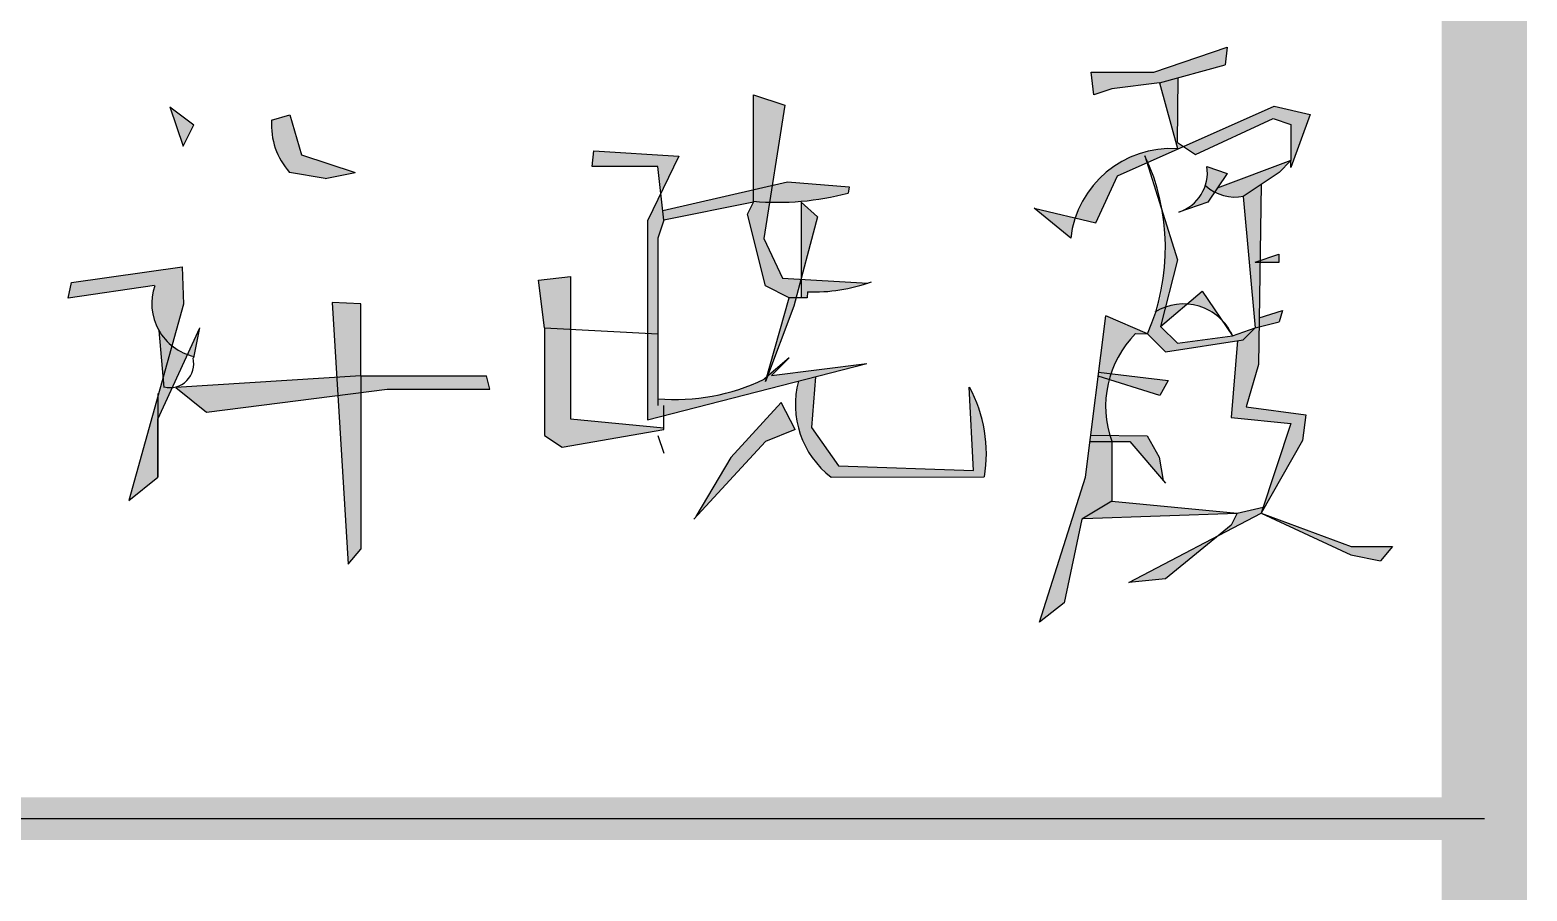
# Model space of a CAD drawing. Extents: x -427546 to -314919, y 698702 to 968782.
# Drawn here: x -355950 to -354196, y 856864 to 857873 of the extents above; entities that cross this region are included whole.
import ezdxf

# ---------------------------------------------------------------- set-up
doc = ezdxf.new("R2010")
doc.units = 0
doc.header["$LTSCALE"] = 1000
doc.header["$MEASUREMENT"] = 0
doc.layers.get('0').update_dxf_attribs({"linetype": 'CONTINUOUS'})
for name, color, linetype in [('PP-PM-TK', 7, 'CONTINUOUS'), ('PUB_TITLE', 4, 'CONTINUOUS'), ('TWT_TITLE', 7, 'CONTINUOUS')]:
    doc.layers.add(name, color=color, linetype=linetype)

msp = doc.modelspace()

# ---------------------------------------------------------------- hatches: boundary and pattern name
h = msp.add_hatch(color=7)
h.paths.add_polyline_path([(-354549.4, 857831.9), (-354547.3, 857852.8), (-354633.3, 857823.2), (-354706.7, 857823.2), (-354703.4, 857796.9), (-354682.4, 857803.9), (-354626.4, 857810.9)])
h.paths.add_polyline_path([(-354604.8, 857816.8), (-354626.4, 857810.9), (-354605.4, 857733.7, 0.339084), (-354725.3, 857652.7), (-354701, 857647), (-354675.6, 857701.9), (-354641, 857717.4), (-354643.5, 857725.5, -0.007958), (-354640.1, 857717.8), (-354598.5, 857736.3), (-354605.4, 857740.9)])
h.paths.add_polyline_path([(-354725.3, 857652.7), (-354773.4, 857663.9), (-354730.6, 857628.8, -0.051384)])
h.paths.add_polyline_path([(-354449.9, 857773.8), (-354492.2, 857783.7), (-354598.5, 857736.3), (-354584.4, 857726.9), (-354493.4, 857768.9), (-354472.4, 857761.9), (-354472.4, 857719.9), (-354472.4, 857711.8)])
h.paths.add_polyline_path([(-354486.4, 857705.9), (-354472.4, 857719.9), (-354558.8, 857687.4), (-354561.8, 857683, 0.176333), (-354527.9, 857678.3)])
h.paths.add_polyline_path([(-354547.3, 857704.8), (-354570.9, 857712.9, -0.3617), (-354603.8, 857659.5), (-354569.8, 857670.9)])
h.paths.add_polyline_path([(-354507.4, 857691.9), (-354528.4, 857677.9), (-354514.4, 857523.9), (-354509.9, 857525.1), (-354508.8, 857600.9), (-354514.4, 857600.9), (-354508.7, 857602.8)])
h.paths.add_polyline_path([(-354486.5, 857610.2), (-354508.7, 857602.8), (-354508.8, 857600.9), (-354486.5, 857600.9)])
h.paths.add_polyline_path([(-354482.3, 857544.1), (-354509.7, 857535.6), (-354509.9, 857525.1), (-354486.4, 857530.9)])
h.paths.add_polyline_path([(-354576.6, 857566.9), (-354594.3, 857551.8, -0.183463), (-354553.6, 857533.2)])
h.paths.add_polyline_path([(-354605.6, 857603.4), (-354623.4, 857660.7, -0.111139), (-354629.1, 857544, -0.042082), (-354619.4, 857548.3)])
h = msp.add_hatch(color=7)
h.paths.add_polyline_path([(-355065.4, 857784.7), (-355102.4, 857796.9), (-355102.4, 857685.7), (-355080.2, 857690.9)])
h.paths.add_polyline_path([(-354990.1, 857689.2), (-355062.5, 857695), (-355080.2, 857690.9), (-355083.3, 857671.1, 0.072186), (-354991.5, 857681.8)])
h.paths.add_polyline_path([(-355080.2, 857690.9), (-355102.4, 857685.7), (-355102.4, 857672.2, 0.014855), (-355083.3, 857671.1)])
h.paths.add_polyline_path([(-355102.4, 857685.7), (-355208.7, 857661.2), (-355207.4, 857649.9), (-355102.4, 857670.9)])
h.paths.add_polyline_path([(-355083.3, 857671.1, -0.014855), (-355102.4, 857672.2), (-355102.4, 857670.9), (-355109.4, 857656.9), (-355088.4, 857572.9), (-355060.4, 857558.9), (-355052.6, 857558.9), (-355046.8, 857580.8), (-355068.3, 857582.1), (-355090.1, 857628.4)])
h.paths.add_polyline_path([(-355027.3, 857654), (-355046.4, 857670.9), (-355046.4, 857582.1)])
h.paths.add_polyline_path([(-354968.4, 857576.3), (-355046.4, 857580.8), (-355046.4, 857558.9), (-355039.4, 857558.9), (-355039.2, 857566.1, 0.08877)])
h.paths.add_polyline_path([(-355055.2, 857549.1), (-355052.6, 857558.9), (-355060.4, 857558.9), (-355087, 857466.1), (-355086.2, 857466.7)])
h.paths.add_polyline_path([(-355189.7, 857724.8), (-355289.4, 857731.3), (-355291.4, 857712.9), (-355214.4, 857712.9), (-355210.9, 857681.5)])
h = msp.add_hatch(color=7)
h.paths.add_polyline_path([(-355758.3, 857761.8), (-355786.3, 857782.8), (-355770.7, 857736.6)])
h.paths.add_polyline_path([(-355415.3, 857467.8), (-355562.3, 857467.8), (-355562.3, 857448.2), (-355531.7, 857452.1), (-355411.4, 857452.1)])
h.paths.add_polyline_path([(-355562.3, 857551.8), (-355596, 857553.6), (-355590.7, 857466), (-355562.3, 857467.8)])
h.paths.add_polyline_path([(-355589.4, 857444.7), (-355590.7, 857466), (-355779.3, 857453.8), (-355743.2, 857425.1)])
h.paths.add_polyline_path([(-355562.3, 857448.2), (-355589.4, 857444.7), (-355577.3, 857247), (-355562.3, 857264.8)])
h.paths.add_polyline_path([(-355562.3, 857467.8), (-355590.7, 857466), (-355589.4, 857444.7), (-355562.3, 857448.2)])
h.paths.add_polyline_path([(-355800.3, 857416.9), (-355800.3, 857443.7), (-355834.5, 857321.5), (-355800.3, 857348.8)])
for points in [[(-355632.1, 857726.5), (-355645.8, 857773.2), (-355667, 857767, 0.201495), (-355646.1, 857706), (-355604.3, 857698.8), (-355569.3, 857705.8)], [(-355002.6, 857362.2), (-355034.4, 857407.2), (-355029.6, 857466.6), (-355049.7, 857461.5, 0.301702), (-355011.4, 857348.9), (-354831.8, 857349.4, 0.17038), (-354849.4, 857454.5), (-354844.6, 857356.9)]]:
    msp.add_hatch(color=7).paths.add_polyline_path(points)
h = msp.add_hatch(color=7)
h.paths.add_polyline_path([(-355316.9, 857584.1), (-355354.4, 857579.9), (-355347.4, 857523.9), (-355316.9, 857522.3)])
h.paths.add_polyline_path([(-355316.9, 857522.3), (-355347.4, 857523.9), (-355347.4, 857397.9), (-355326.4, 857383.9), (-355207.4, 857404.9), (-355207.4, 857406.8), (-355316.9, 857417.1)])
h.paths.add_polyline_path([(-355214.4, 857628.9), (-355207.4, 857649.9), (-355210.9, 857681.5), (-355226.7, 857649.3), (-355226.7, 857517.6), (-355214.4, 857516.9)])
h = msp.add_hatch(color=7)
h.paths.add_polyline_path([(-355770.2, 857551.5), (-355771.8, 857595.5), (-355901.5, 857577), (-355905.3, 857558.8), (-355804.1, 857573.3, 0.316502), (-355783.8, 857502.8)])
h.paths.add_polyline_path([(-355783.8, 857502.8, -0.093478), (-355799.1, 857520.8), (-355794.3, 857465.2)])
h = msp.add_hatch(color=7)
h.paths.add_polyline_path([(-354619.4, 857548.3, 0.049956), (-354630.8, 857543, -0.027433), (-354640.4, 857516.9), (-354619.4, 857495.9), (-354528.4, 857509.9), (-354514.4, 857523.9), (-354540.9, 857514.5), (-354605.5, 857505.9), (-354625.2, 857525.4)])
h.paths.add_polyline_path([(-354594.3, 857551.8, 0.101611), (-354619.4, 857548.3), (-354625.2, 857525.4)])
h = msp.add_hatch(color=7)
h.paths.add_polyline_path([(-354682.4, 857390.9, -0.289345), (-354654.6, 857517.1), (-354640.4, 857516.9), (-354689.4, 857537.9), (-354713.4, 857348.9), (-354767.2, 857179), (-354738.4, 857201.9), (-354717.4, 857299.9), (-354682.4, 857320.9)])
h.paths.add_polyline_path([(-354682.4, 857320.9), (-354716.1, 857300.7), (-354535.4, 857306.9)])
h.paths.add_polyline_path([(-354557.5, 857280.6), (-354662.5, 857225.5), (-354619.4, 857229.9)])
h.paths.add_polyline_path([(-354507.4, 857306.9), (-354505.1, 857313.9), (-354535.4, 857306.9), (-354542.4, 857292.9), (-354557.5, 857280.6)])
h.paths.add_polyline_path([(-354454.9, 857421.9), (-354525.1, 857431.3), (-354510.5, 857480.8), (-354509.9, 857525.1), (-354514.4, 857523.9), (-354528.4, 857509.9), (-354534.9, 857508.9), (-354542.4, 857418.9), (-354472.4, 857411.9), (-354507.4, 857306.9), (-354458.9, 857391.8)])
h.paths.add_polyline_path([(-354353.5, 857267.6), (-354401.9, 857267.6), (-354507.4, 857306.9), (-354402.4, 857257.9), (-354367.4, 857250.9)])
h = msp.add_hatch(color=7)
h.paths.add_polyline_path([(-355765.6, 857492.6, -0.082397), (-355783.8, 857502.8), (-355794.3, 857465.2), (-355793.4, 857454.7, 0.090989), (-355783.3, 857454)])
h.paths.add_polyline_path([(-355783.3, 857454, -0.090989), (-355793.4, 857454.7), (-355794.3, 857465.2), (-355800.3, 857443.7), (-355800.3, 857416.9)])
h.paths.add_polyline_path([(-355751.3, 857523.8), (-355765.6, 857492.6, 0.031194), (-355758, 857490.3)])
h = msp.add_hatch(color=7)
h.paths.add_polyline_path([(-355214.4, 857516.9), (-355226.7, 857517.6), (-355226.7, 857416.3), (-354969.4, 857481.9), (-355081.4, 857467.9), (-355060.4, 857488.9), (-355086.2, 857466.7), (-355088.4, 857460.9), (-355087, 857466.1), (-355089.8, 857463.7, -0.135109), (-355214.4, 857440.8)])
h.paths.add_polyline_path([(-355069.7, 857436.3), (-355128.8, 857371.9), (-355169.8, 857302.8), (-355088.4, 857390.9), (-355053.4, 857404.9)])
h = msp.add_hatch(color=7)
h.paths.add_polyline_path([(-354616.2, 857462.1), (-354683.3, 857470.4, 0.015252), (-354685.5, 857463.3), (-354626, 857444.8)])
h.paths.add_polyline_path([(-354641.1, 857397.3), (-354684.7, 857397.9, 0.015189), (-354682.4, 857390.9), (-354661.4, 857390.9), (-354622.1, 857345), (-354627, 857372.5)])

# ---------------------------------------------------------------- linework, layer by layer
at = {"color": 7}
for p, q in [((-354605.4, 857740.9), (-354604.8, 857816.8)), ((-354472.4, 857719.9), (-354558.8, 857687.4)), ((-354472.4, 857711.8), (-354472.4, 857719.9)), ((-355109.4, 857656.9), (-355102.4, 857670.9)), ((-355039.2, 857566.1), (-355039.4, 857558.9)), ((-354654.6, 857517.1), (-354640.4, 857516.9)), ((-354625.2, 857525.4), (-354605.5, 857505.9)), ((-354540.9, 857514.5), (-354514.4, 857523.9)), ((-354605.5, 857505.9), (-354540.9, 857514.5)), ((-355060.4, 857488.9), (-355089.8, 857463.7))]:
    msp.add_line(p, q, dxfattribs=at)
for points in [[(-354703.4, 857796.9), (-354706.7, 857823.2), (-354633.3, 857823.2), (-354547.3, 857852.8), (-354549.4, 857831.9)], [(-355102.4, 857796.9), (-355065.4, 857784.7), (-355090.1, 857628.4), (-355068.3, 857582.1), (-354968.4, 857576.3)], [(-355786.3, 857782.8), (-355770.7, 857736.6), (-355758.3, 857761.8)], [(-354773.4, 857663.9), (-354701, 857647), (-354675.6, 857701.9), (-354492.2, 857783.7), (-354449.9, 857773.8), (-354472.4, 857711.8)], [(-355667, 857767), (-355645.8, 857773.2), (-355632.1, 857726.5), (-355569.3, 857705.8)], [(-355291.4, 857712.9), (-355289.4, 857731.3), (-355189.7, 857724.8), (-355226.7, 857649.3), (-355226.7, 857416.3), (-354969.4, 857481.9)], [(-354643.5, 857725.5), (-354605.6, 857603.4), (-354625.2, 857525.4), (-354576.6, 857566.9), (-354540.9, 857514.5)], [(-354570.9, 857712.9), (-354547.3, 857704.8), (-354569.8, 857670.9), (-354603.8, 857659.5)], [(-355208.7, 857661.2), (-355062.5, 857695), (-354990.1, 857689.2), (-354991.5, 857681.8)], [(-354507.4, 857691.9), (-354510.5, 857480.8), (-354525.1, 857431.3), (-354454.9, 857421.9), (-354458.9, 857391.8), (-354507.4, 857306.9), (-354401.9, 857267.6), (-354353.5, 857267.6), (-354367.4, 857250.9)], [(-355046.4, 857670.9), (-355027.3, 857654), (-355055.2, 857549.1), (-355088.4, 857460.9)], [(-354514.4, 857600.9), (-354486.5, 857610.2), (-354486.5, 857600.9)], [(-355905.3, 857558.8), (-355901.5, 857577), (-355771.8, 857595.5), (-355770.2, 857551.5), (-355834.5, 857321.5), (-355800.3, 857348.8), (-355800.3, 857416.9), (-355751.3, 857523.8)], [(-355354.4, 857579.9), (-355316.9, 857584.1), (-355316.9, 857417.1), (-355207.4, 857406.8)], [(-355562.3, 857551.8), (-355596, 857553.6), (-355577.3, 857247), (-355562.3, 857264.8)], [(-354738.4, 857201.9), (-354767.2, 857179), (-354713.4, 857348.9), (-354689.4, 857537.9)], [(-354509.7, 857535.6), (-354482.3, 857544.1), (-354486.4, 857530.9)], [(-355779.3, 857453.8), (-355743.2, 857425.1), (-355531.7, 857452.1), (-355411.4, 857452.1), (-355415.3, 857467.8)], [(-355029.6, 857466.6), (-355034.4, 857407.2), (-355002.6, 857362.2), (-354844.6, 857356.9), (-354849.4, 857454.5)], [(-354697.8, 857472.1), (-354616.2, 857462.1), (-354626, 857444.8), (-354698.4, 857467.3)], [(-355053.4, 857404.9), (-355069.7, 857436.3), (-355128.8, 857371.9), (-355169.8, 857302.8)], [(-354707.1, 857398.2), (-354641.1, 857397.3), (-354627, 857372.5), (-354622.1, 857345)], [(-354716.1, 857300.7), (-354535.4, 857306.9)], [(-354619.4, 857229.9), (-354662.5, 857225.5), (-354507.4, 857306.9)]]:
    msp.add_lwpolyline(points, dxfattribs=at)
for points in [[(-354626.4, 857810.9, 0), (-354549.4, 857831.9, 0)], [(-355102.4, 857670.9, 0), (-355102.4, 857796.9, 0)], [(-354626.4, 857810.9, 0), (-354682.4, 857803.9, 0), (-354703.4, 857796.9, 0)], [(-354626.4, 857810.9, 0), (-354605.4, 857733.9, 0)], [(-355786.3, 857782.8, 0), (-355758.3, 857761.8, 0)], [(-354605.4, 857740.9, 0), (-354584.4, 857726.9, 0), (-354493.4, 857768.9, 0), (-354472.4, 857761.9, 0), (-354472.4, 857719.9, 0), (-354486.4, 857705.9, 0), (-354528.4, 857677.9, 0), (-354514.4, 857523.9, 0), (-354486.4, 857530.9, 0)], [(-355207.4, 857649.9, 0), (-355214.4, 857712.9, 0), (-355291.4, 857712.9, 0)], [(-355604.3, 857698.8, 0), (-355646.1, 857706, 0)], [(-355604.3, 857698.8, 0), (-355569.3, 857705.8, 0)], [(-355102.4, 857670.9, 0), (-355207.4, 857649.9, 0), (-355214.4, 857628.9, 0), (-355214.4, 857432.9, 0)], [(-355088.4, 857460.9, 0), (-355060.4, 857558.9, 0), (-355088.4, 857572.9, 0), (-355109.4, 857656.9, 0)], [(-355046.4, 857670.9, 0), (-355046.4, 857558.9, 0)], [(-354730.6, 857628.8, 0), (-354773.4, 857663.9, 0)], [(-354514.4, 857600.9, 0), (-354486.4, 857600.9, 0)], [(-355804.1, 857573.3, 0), (-355905.3, 857558.8, 0)], [(-355347.4, 857523.9, 0), (-355354.4, 857579.9, 0)], [(-355562.3, 857467.8, 0), (-355562.3, 857551.8, 0)], [(-355039.4, 857558.9, 0), (-355060.4, 857558.9, 0)], [(-354640.4, 857516.9, 0), (-354689.4, 857537.9, 0)], [(-355799.1, 857520.8, 0), (-355793.3, 857453.8, 0)], [(-355758.3, 857488.8, 0), (-355751.3, 857523.8, 0)], [(-355347.4, 857523.9, 0), (-355214.4, 857516.9, 0)], [(-355347.4, 857523.9, 0), (-355347.4, 857397.9, 0), (-355326.4, 857383.9, 0), (-355207.4, 857404.9, 0), (-355207.4, 857432.9, 0)], [(-354640.4, 857516.9, 0), (-354619.4, 857495.9, 0), (-354528.4, 857509.9, 0), (-354514.4, 857523.9, 0)], [(-354534.9, 857508.9, 0), (-354542.4, 857418.9, 0), (-354472.4, 857411.9, 0), (-354507.4, 857306.9, 0), (-354402.4, 857257.9, 0), (-354367.4, 857250.9, 0)], [(-355060.4, 857488.9, 0), (-355081.4, 857467.9, 0)], [(-355081.4, 857467.9, 0), (-354969.4, 857481.9, 0)], [(-355562.3, 857467.8, 0), (-355779.3, 857453.8, 0)], [(-355562.3, 857467.8, 0), (-355415.3, 857467.8, 0)], [(-355562.3, 857467.8, 0), (-355562.3, 857264.8, 0)], [(-355800.3, 857446.8, 0), (-355800.3, 857348.8, 0)], [(-355214.4, 857397.9, 0), (-355207.4, 857376.9, 0)], [(-355053.4, 857404.9, 0), (-355088.4, 857390.9, 0), (-355172.4, 857299.9, 0)], [(-354708.1, 857390.9, 0), (-354661.4, 857390.9, 0)], [(-354682.4, 857390.9, 0), (-354682.4, 857320.9, 0), (-354535.4, 857306.9, 0), (-354542.4, 857292.9, 0), (-354619.4, 857229.9, 0)], [(-354661.4, 857390.9, 0), (-354619.4, 857341.9, 0)], [(-355011.4, 857348.9, 0), (-354831.8, 857349.4, 0)], [(-354682.4, 857320.9, 0), (-354717.4, 857299.9, 0), (-354738.4, 857201.9, 0)], [(-354535.4, 857306.9, 0), (-354505.1, 857313.9, 0)]]:
    msp.add_polyline3d(points, dxfattribs=at)
for centre, radius, start, end in [((-355583.9, 857761.4), 83.3, 176.1421, 221.7113), ((-354612.4, 857614.9), 119, 86.633, 173.29), ((-354872.9, 857617.8), 253.4, 336.5406, 25.151), ((-354619.4, 857705.9), 49, 288.435, 8.131), ((-355074.4, 857992.9), 322, 265.03, 284.931), ((-354538.4, 857727.1), 50, 227.5837, 282.11), ((-355743.8, 857552.4), 63.7, 160.9158, 257.184), ((-355032.4, 857768.9), 203, 268.091, 289.654), ((-354598.4, 857488.9), 63, 23.963, 122.005), ((-354568.6, 857432), 121, 135.2732, 199.8234), ((-355786.3, 857481.8), 28, 255.964, 14.036), ((-355193.7, 857678.7), 238.8, 265.0164, 295.7948), ((-354945.8, 857434), 107.4, 165.1869, 232.3416), ((-354990.4, 857376.9), 161, 350.134, 28.811)]:
    msp.add_arc(centre, radius, start, end, dxfattribs=at)
at = {"layer": 'PP-PM-TK', "color": 4, "const_width": 20}
msp.add_lwpolyline([(-359745.8, 856949), (-354245.8, 856949)], dxfattribs=at)
at = {"layer": 'PUB_TITLE', "color": 4}
msp.add_line((-359745.8, 856949), (-354245.8, 856949), dxfattribs=at)
at = {"layer": 'PUB_TITLE', "color": 4, "const_width": 50}
msp.add_lwpolyline([(-359745.8, 856949), (-354245.8, 856949)], dxfattribs=at)
at = {"layer": 'TWT_TITLE', "const_width": 100}
msp.add_lwpolyline([(-425045.8, 840685), (-354245.8, 840685), (-354245.8, 880685), (-425045.8, 880685)], close=True, dxfattribs=at)

doc.saveas('drawing.dxf')
